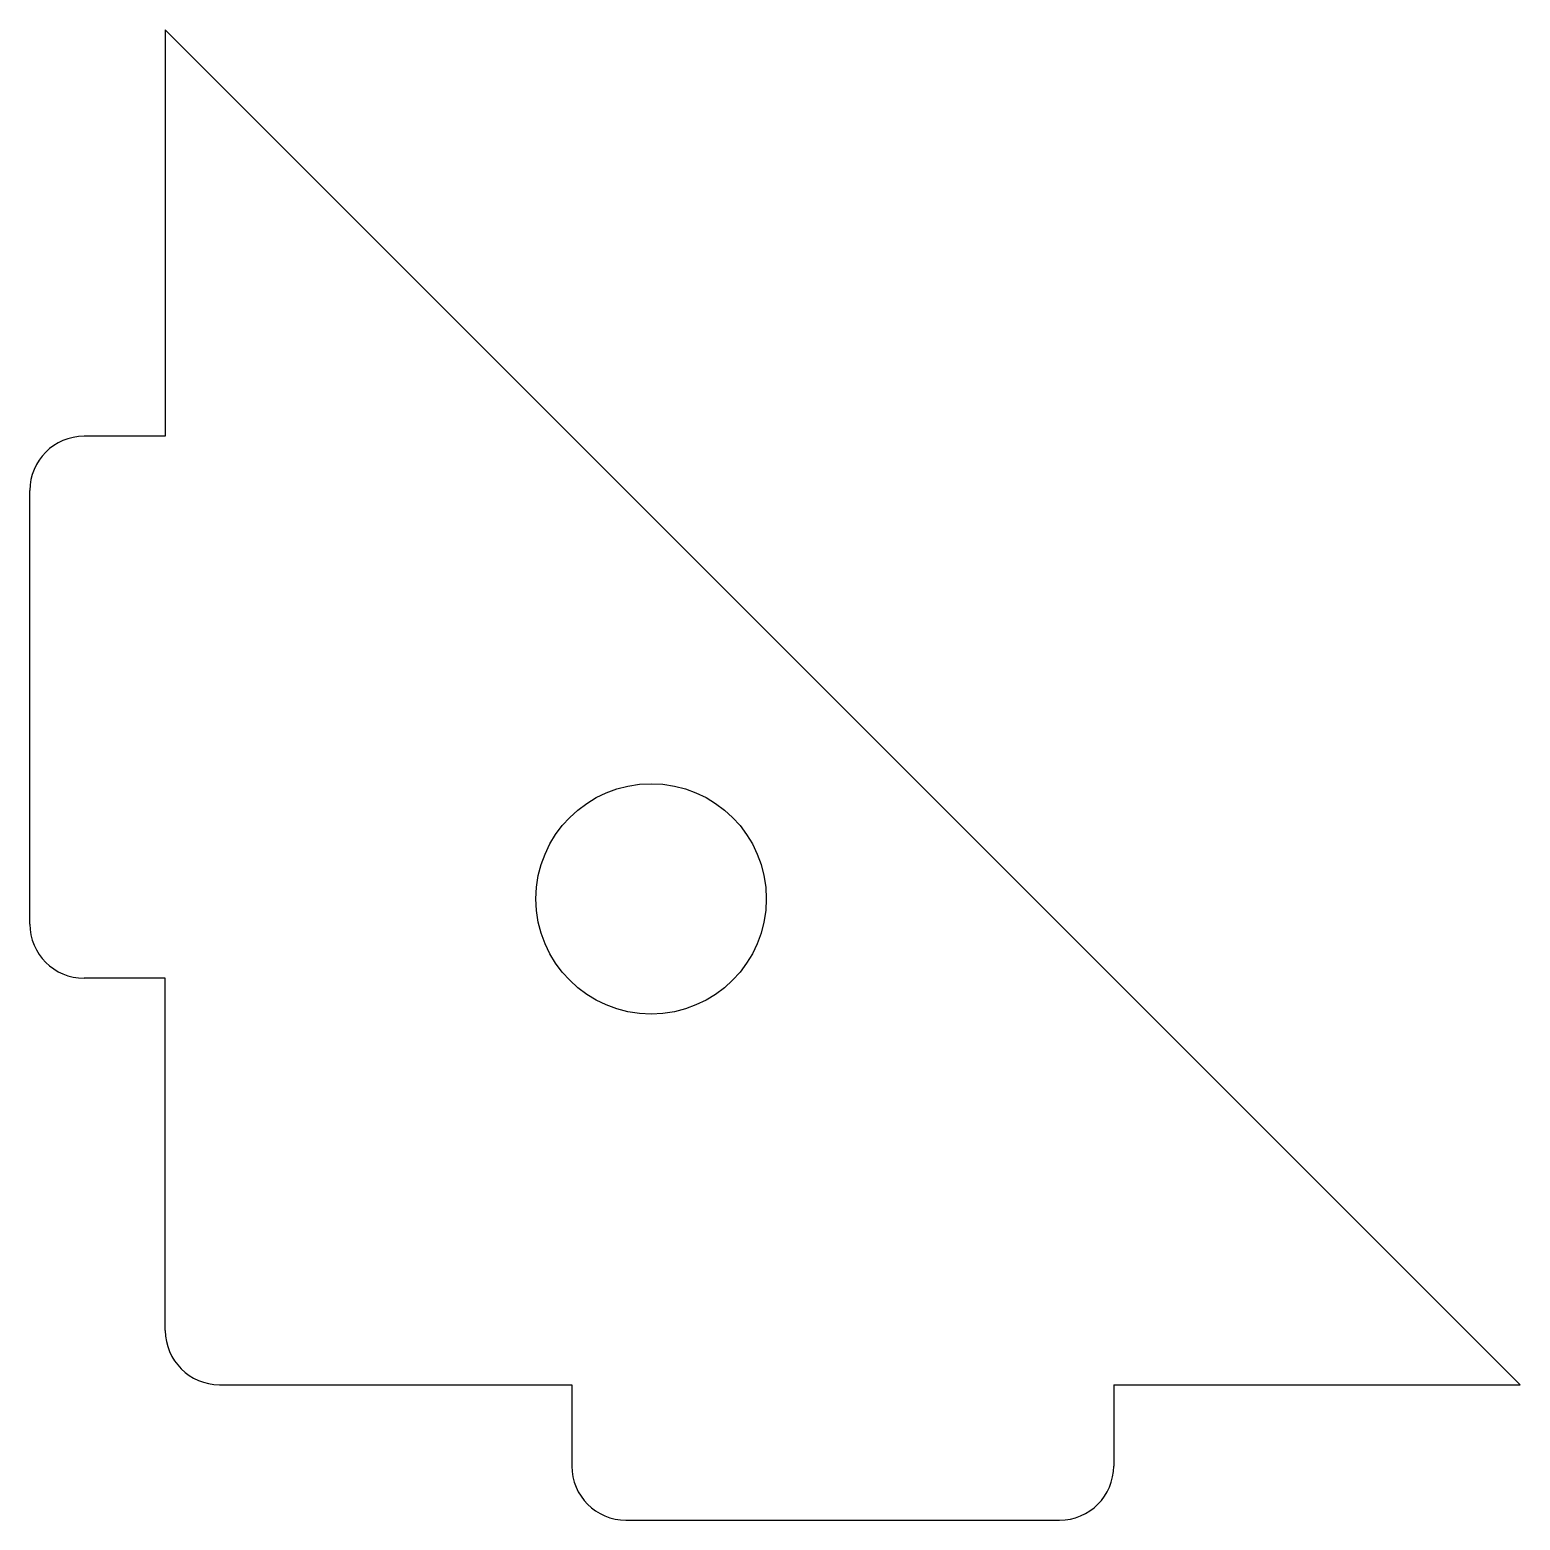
# Model space of a CAD drawing. Header units: millimetres. Extents: x -6.7 to 48.3, y 9.5 to 64.5.
import ezdxf

# ---------------------------------------------------------------- set-up
doc = ezdxf.new("R2010")
doc.units = ezdxf.units.MM

msp = doc.modelspace()

# ---------------------------------------------------------------- linework, layer by layer
at = {"color": 7, "linetype": 'Continuous', "lineweight": 25}
for p, q in [((48.253, 14.539), (-1.747, 64.539)), ((-1.747, 64.539), (-1.747, 49.539)), ((-1.747, 49.539), (-4.747, 49.539)), ((-6.747, 31.539), (-6.747, 47.539)), ((-1.747, 29.539), (-4.747, 29.539)), ((-1.747, 16.539), (-1.747, 29.539)), ((0.253, 14.539), (13.253, 14.539)), ((13.253, 14.539), (13.253, 11.539)), ((33.253, 14.539), (33.253, 11.539)), ((33.253, 14.539), (48.253, 14.539)), ((15.253, 9.539), (31.253, 9.539))]:
    msp.add_line(p, q, dxfattribs=at)
msp.add_circle((16.182, 32.468), 4.25, dxfattribs=at)
for centre, start, end in [((-4.747, 47.539), 90, 180), ((-4.747, 31.539), 180, 270), ((0.253, 16.539), 180, 270), ((15.253, 11.539), 180, 270), ((31.253, 11.539), 270, 0)]:
    msp.add_arc(centre, 2, start, end, dxfattribs=at)

doc.saveas('drawing.dxf')
